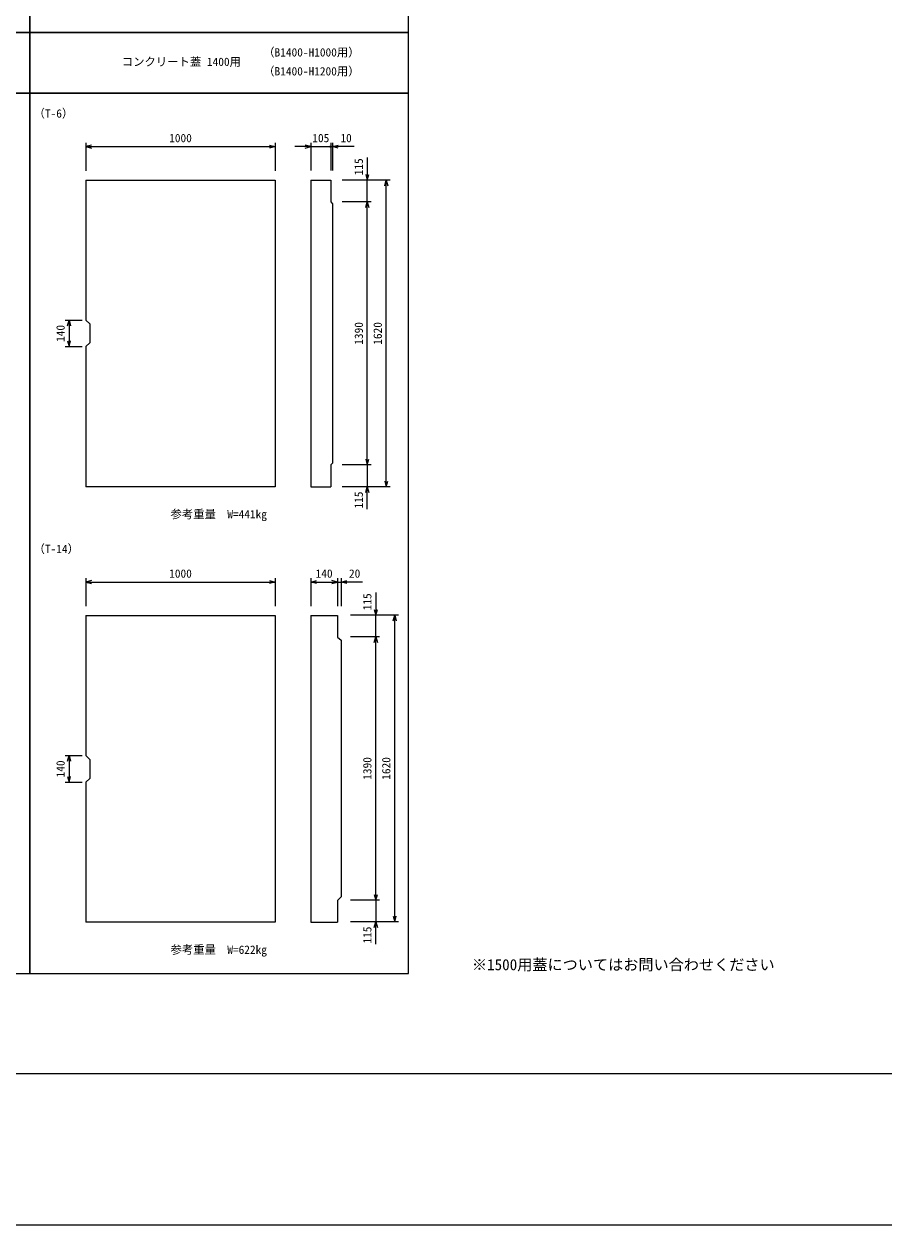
# Model space of a CAD drawing. Units: millimetres, scale not verified. Extents: x -33600 to 33600, y -11880 to 11880.
# Drawn here: x -15406 to -10863, y -11880 to -5537 of the extents above; entities that cross this region are included whole.
import ezdxf
from ezdxf.enums import TextEntityAlignment as Align

# ---------------------------------------------------------------- set-up
doc = ezdxf.new("R2010")
doc.units = ezdxf.units.MM
doc.header["$LTSCALE"] = 40
for name, color, linetype, lineweight in [('0-0_DIM', 7, 'Continuous', 25), ('0-1_Defpoints', 5, 'Continuous', 25), ('0-2_HATCH', 6, 'Continuous', 25), ('0-7_TXT', 7, 'Continuous', 25), ('0-8_WAKU', 3, 'Continuous', 13)]:
    doc.layers.add(name, color=color, linetype=linetype, lineweight=lineweight)
doc.styles.add('ＭＳ ゴシック', font='')
doc.styles.get('ＭＳ ゴシック').set_extended_font_data('MS Gothic')

msp = doc.modelspace()

# ---------------------------------------------------------------- linework, layer by layer
at = {"layer": '0-0_DIM'}
for p, q in [((-15079.36, -6164.77), (-15079.36, -6311.9)), ((-15079.36, -6184.77), (-14079.36, -6184.77)), ((-14079.36, -6164.77), (-14079.36, -6311.9)), ((-13890.76, -6184.77), (-13975.76, -6184.77)), ((-13890.76, -6164.77), (-13890.76, -6311.17)), ((-13890.76, -6184.77), (-13785.76, -6184.77)), ((-13785.76, -6164.77), (-13785.76, -6311.17)), ((-13785.76, -6184.77), (-13775.76, -6184.77)), ((-13775.76, -6164.77), (-13775.76, -6311.17)), ((-13662.24, -6184.77), (-13775.76, -6184.77)), ((-13592.69, -6242.45), (-13592.69, -6361.3)), ((-13472.69, -6361.3), (-13725.76, -6361.3)), ((-13592.69, -6476.3), (-13592.69, -6361.3)), ((-13492.69, -7981.3), (-13492.69, -6361.3)), ((-13572.69, -6476.3), (-13725.76, -6476.3)), ((-13592.69, -7866.3), (-13592.69, -6476.3)), ((-15188.36, -7101.3), (-15098.36, -7101.3)), ((-15168.36, -7101.3), (-15168.36, -7241.3)), ((-15188.36, -7241.3), (-15098.36, -7241.3)), ((-13572.69, -7866.3), (-13725.76, -7866.3)), ((-13592.69, -7866.3), (-13592.69, -7981.3)), ((-13472.69, -7981.3), (-13725.76, -7981.3)), ((-13592.69, -8100.15), (-13592.69, -7981.3)), ((-15079.36, -8464.77), (-15079.36, -8611.9)), ((-15079.36, -8484.77), (-14079.36, -8484.77)), ((-14079.36, -8464.77), (-14079.36, -8611.9)), ((-13890.77, -8464.77), (-13890.77, -8611.18)), ((-13890.77, -8484.77), (-13750.77, -8484.77)), ((-13750.77, -8464.77), (-13750.77, -8611.18)), ((-13750.77, -8484.77), (-13730.77, -8484.77)), ((-13730.77, -8464.77), (-13730.77, -8611.18)), ((-13617.24, -8484.77), (-13730.77, -8484.77)), ((-13547.69, -8539.95), (-13547.69, -8658.8)), ((-13427.69, -8658.8), (-13680.77, -8658.8)), ((-13547.69, -8773.8), (-13547.69, -8658.8)), ((-13447.69, -10278.8), (-13447.69, -8658.8)), ((-13527.69, -8773.8), (-13680.77, -8773.8)), ((-13547.69, -10163.8), (-13547.69, -8773.8)), ((-15188.36, -9401.3), (-15098.36, -9401.3)), ((-15168.36, -9401.3), (-15168.36, -9541.3)), ((-15188.36, -9541.3), (-15098.36, -9541.3)), ((-13527.69, -10163.8), (-13680.77, -10163.8)), ((-13547.69, -10163.8), (-13547.69, -10278.8)), ((-13427.69, -10278.8), (-13680.77, -10278.8)), ((-13547.69, -10397.65), (-13547.69, -10278.8))]:
    msp.add_line(p, q, dxfattribs=at)
for points in [[(-15049.36, -6176.73), (-15079.36, -6184.77), (-15049.36, -6192.81)], [(-14109.36, -6176.73), (-14079.36, -6184.77), (-14109.36, -6192.81)], [(-13920.76, -6192.81), (-13890.76, -6184.77), (-13920.76, -6176.73)], [(-13745.76, -6192.81), (-13775.76, -6184.77), (-13745.76, -6176.73)], [(-13600.73, -6331.3), (-13592.69, -6361.3), (-13584.65, -6331.3)], [(-13500.73, -6391.3), (-13492.69, -6361.3), (-13484.65, -6391.3)], [(-13600.73, -6506.3), (-13592.69, -6476.3), (-13584.65, -6506.3)], [(-15176.4, -7131.3), (-15168.36, -7101.3), (-15160.32, -7131.3)], [(-15176.4, -7211.3), (-15168.36, -7241.3), (-15160.32, -7211.3)], [(-13600.73, -7836.3), (-13592.69, -7866.3), (-13584.65, -7836.3)], [(-13600.73, -8011.3), (-13592.69, -7981.3), (-13584.65, -8011.3)], [(-13500.73, -7951.3), (-13492.69, -7981.3), (-13484.65, -7951.3)], [(-15049.36, -8476.73), (-15079.36, -8484.77), (-15049.36, -8492.81)], [(-14109.36, -8476.73), (-14079.36, -8484.77), (-14109.36, -8492.81)], [(-13860.77, -8492.81), (-13890.77, -8484.77), (-13860.77, -8476.73)], [(-13780.77, -8492.81), (-13750.77, -8484.77), (-13780.77, -8476.73)], [(-13700.77, -8492.81), (-13730.77, -8484.77), (-13700.77, -8476.73)], [(-13555.73, -8628.8), (-13547.69, -8658.8), (-13539.65, -8628.8)], [(-13455.73, -8688.8), (-13447.69, -8658.8), (-13439.65, -8688.8)], [(-13555.73, -8803.8), (-13547.69, -8773.8), (-13539.65, -8803.8)], [(-15176.4, -9431.3), (-15168.36, -9401.3), (-15160.32, -9431.3)], [(-15176.4, -9511.3), (-15168.36, -9541.3), (-15160.32, -9511.3)], [(-13555.73, -10133.8), (-13547.69, -10163.8), (-13539.65, -10133.8)], [(-13455.73, -10248.8), (-13447.69, -10278.8), (-13439.65, -10248.8)], [(-13555.73, -10308.8), (-13547.69, -10278.8), (-13539.65, -10308.8)]]:
    msp.add_lwpolyline(points, dxfattribs=at)
msp.add_circle((-13785.76, -6184.77), 4, dxfattribs=at)
at = {"layer": '0-1_Defpoints'}
msp.add_lwpolyline([(-33600, -11880), (0, -11880), (0, 11880), (-33600, 11880)], close=True, dxfattribs=at)
at = {"layer": '0-2_HATCH'}
for p, q in [((-15079.36, -6361.3), (-14079.36, -6361.3)), ((-15079.36, -6361.3), (-15079.36, -7101.3)), ((-14079.36, -6361.3), (-14079.36, -7981.3)), ((-13890.76, -6361.3), (-13890.76, -7981.3)), ((-13890.76, -6361.3), (-13785.76, -6361.3)), ((-15079.36, -7101.3), (-15059.36, -7121.3)), ((-15059.36, -7121.3), (-15059.36, -7221.3)), ((-13785.76, -7866.3), (-13775.76, -7856.3)), ((-13785.76, -7866.3), (-13785.76, -7981.3)), ((-14079.36, -7981.3), (-15079.36, -7981.3)), ((-13890.76, -7981.3), (-13785.76, -7981.3)), ((-15079.36, -8661.3), (-14079.36, -8661.3)), ((-13890.77, -8661.3), (-13750.77, -8661.3)), ((-13890.77, -8661.3), (-13890.77, -10281.3)), ((-13750.77, -8661.3), (-13750.77, -8776.3)), ((-13750.77, -8776.3), (-13730.77, -8791.3)), ((-13730.77, -8791.3), (-13730.77, -10146.3)), ((-15079.36, -9541.3), (-15079.36, -10281.3)), ((-13750.77, -10166.3), (-13730.77, -10146.3)), ((-13750.77, -10166.3), (-13750.77, -10281.3)), ((-13890.77, -10281.3), (-13750.77, -10281.3))]:
    msp.add_line(p, q, dxfattribs=at)
for points in [[(-13785.76, -6361.3), (-13785.76, -6476.3), (-13775.76, -6486.3), (-13775.76, -7856.3)], [(-15059.36, -7221.3), (-15079.36, -7241.3), (-15079.36, -7981.3)], [(-15079.36, -8661.3), (-15079.36, -9401.3), (-15059.36, -9421.3)], [(-14079.36, -8661.3), (-14079.36, -10281.3), (-15079.36, -10281.3)], [(-15059.36, -9421.3), (-15059.36, -9521.3), (-15079.36, -9541.3)]]:
    msp.add_lwpolyline(points, dxfattribs=at)
at = {"layer": '0-7_TXT'}
for points in [[(-17374.81, -5582.13), (-15374.81, -5582.13), (-15374.81, -2082.13), (-17374.81, -2082.13)], [(-15374.81, -5582.13), (-13374.81, -5582.13), (-13374.81, -2082.13), (-15374.81, -2082.13)], [(-17374.81, -5902.13), (-15374.81, -5902.13), (-15374.81, -5582.13), (-17374.81, -5582.13)], [(-15374.81, -5902.13), (-13374.81, -5902.13), (-13374.81, -5582.13), (-15374.81, -5582.13)], [(-17374.81, -10552.13), (-15374.81, -10552.13), (-15374.81, -5902.13), (-17374.81, -5902.13)], [(-15374.81, -10552.13), (-13374.81, -10552.13), (-13374.81, -5902.13), (-15374.81, -5902.13)]]:
    msp.add_lwpolyline(points, close=True, dxfattribs=at)
at = {"layer": '0-8_WAKU'}
msp.add_lwpolyline([(-32800, -11080), (-800, -11080), (-800, 11080), (-32800, 11080)], close=True, dxfattribs=at)

# ---------------------------------------------------------------- texts
at = {"layer": '0-0_DIM', "style": 'ＭＳ ゴシック'}
for s, p in [('（T-6）', (-15355.79, -6044.82)), ('1000', (-14639.36, -6174.77)), ('105', (-13883.26, -6174.77)), ('10', (-13734.6, -6174.77)), ('参考重量\u3000W=441kg', (-14632.28, -8161.3)), ('（T-14）', (-15355.79, -8344.82)), ('1000', (-14639.36, -8474.77)), ('140', (-13865.77, -8474.77)), ('20', (-13689.6, -8474.77)), ('参考重量\u3000W=622kg', (-14632.28, -10461.3))]:
    msp.add_text(s, height=43.99, dxfattribs=at).set_placement(p, align=Align.BOTTOM_LEFT)
for s, p in [('115', (-13602.69, -6336.3)), ('140', (-15178.36, -7216.3)), ('1390', (-13602.69, -7231.3)), ('1620', (-13502.69, -7231.3)), ('115', (-13602.69, -8096.3)), ('115', (-13557.69, -8633.8)), ('140', (-15178.36, -9516.3)), ('1390', (-13557.69, -9528.8)), ('1620', (-13457.69, -9528.8)), ('115', (-13557.69, -10393.8))]:
    msp.add_text(s, height=43.99, rotation=90, dxfattribs=at).set_placement(p, align=Align.BOTTOM_LEFT)
at = {"layer": '0-7_TXT', "style": 'ＭＳ ゴシック'}
for s, height, p in [('（B1400-H1000用）', 43.99, (-14142.7, -5722.13)), ('コンクリート蓋 1400用', 43.99, (-14889.81, -5772.13)), ('（B1400-H1200用）', 43.99, (-14142.7, -5822.13)), ('※1500用蓋についてはお問い合わせください', 58.65, (-13040.16, -10552.13))]:
    msp.add_text(s, height=height, dxfattribs=at).set_placement(p, align=Align.BOTTOM_LEFT)

doc.saveas('drawing.dxf')
